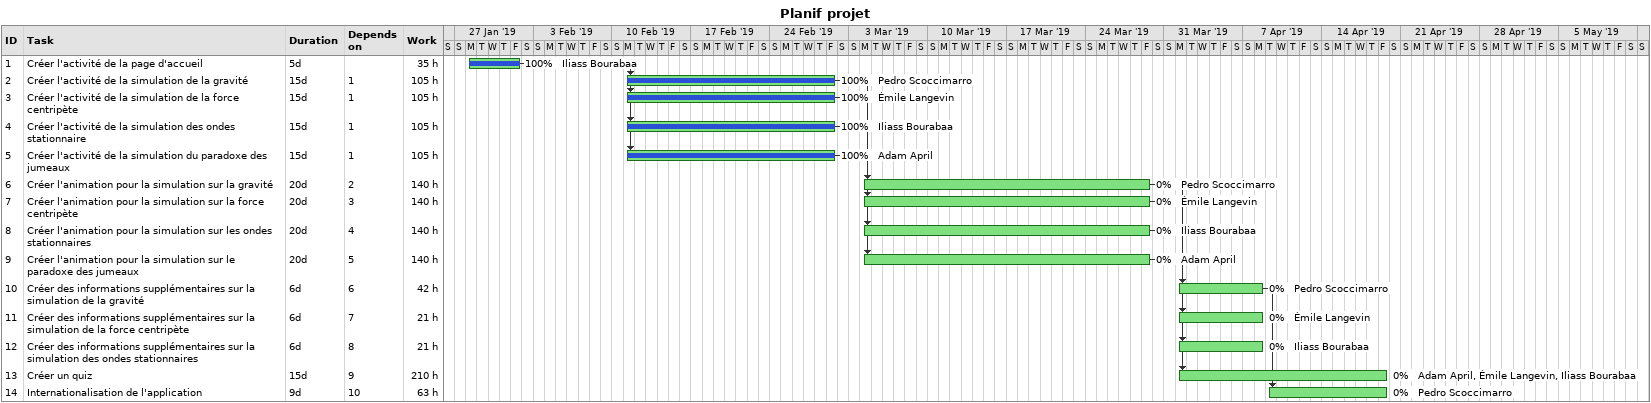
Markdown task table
Planif projet

| ID | Task | Duration | Start | Finish | Predecessors | Resources | % complete | Work (h) |
|---|---|---|---|---|---|---|---|---|
| 1 | Créer l'activité de la page d'accueil | 5d | 2019-01-28 | 2019-02-01 |  | Iliass Bourabaa | 100 | 35 |
| 2 | Créer l'activité de la simulation de la gravité | 15d | 2019-02-11 | 2019-03-01 | 1 | Pedro Scoccimarro | 100 | 105 |
| 3 | Créer l'activité de la simulation de la force centripète | 15d | 2019-02-11 | 2019-03-01 | 1 | Émile Langevin | 100 | 105 |
| 4 | Créer l'activité de la simulation des ondes stationnaire | 15d | 2019-02-11 | 2019-03-01 | 1 | Iliass Bourabaa | 100 | 105 |
| 5 | Créer l'activité de la simulation du paradoxe des jumeaux | 15d | 2019-02-11 | 2019-03-01 | 1 | Adam April | 100 | 105 |
| 6 | Créer l'animation pour la simulation sur la gravité | 20d | 2019-03-04 | 2019-03-29 | 2 | Pedro Scoccimarro | 0 | 140 |
| 7 | Créer l'animation pour la simulation sur la force centripète | 20d | 2019-03-04 | 2019-03-29 | 3 | Émile Langevin | 0 | 140 |
| 8 | Créer l'animation pour la simulation sur les ondes stationnaires | 20d | 2019-03-04 | 2019-03-29 | 4 | Iliass Bourabaa | 0 | 140 |
| 9 | Créer l'animation pour la simulation sur le paradoxe des jumeaux | 20d | 2019-03-04 | 2019-03-29 | 5 | Adam April | 0 | 140 |
| 10 | Créer des informations supplémentaires sur la simulation de la gravité | 6d | 2019-04-01 | 2019-04-08 | 6 | Pedro Scoccimarro | 0 | 42 |
| 11 | Créer des informations supplémentaires sur la simulation de la force centripète | 6d | 2019-04-01 | 2019-04-08 | 7 | Émile Langevin | 0 | 21 |
| 12 | Créer des informations supplémentaires sur la simulation des ondes stationnaires | 6d | 2019-04-01 | 2019-04-08 | 8 | Iliass Bourabaa | 0 | 21 |
| 13 | Créer un quiz | 15d | 2019-04-01 | 2019-04-19 | 9 | Adam April, Émile Langevin, Iliass Bourabaa | 0 | 210 |
| 14 | Internationalisation de l'application | 9d | 2019-04-09 | 2019-04-19 | 10 | Pedro Scoccimarro | 0 | 63 |
